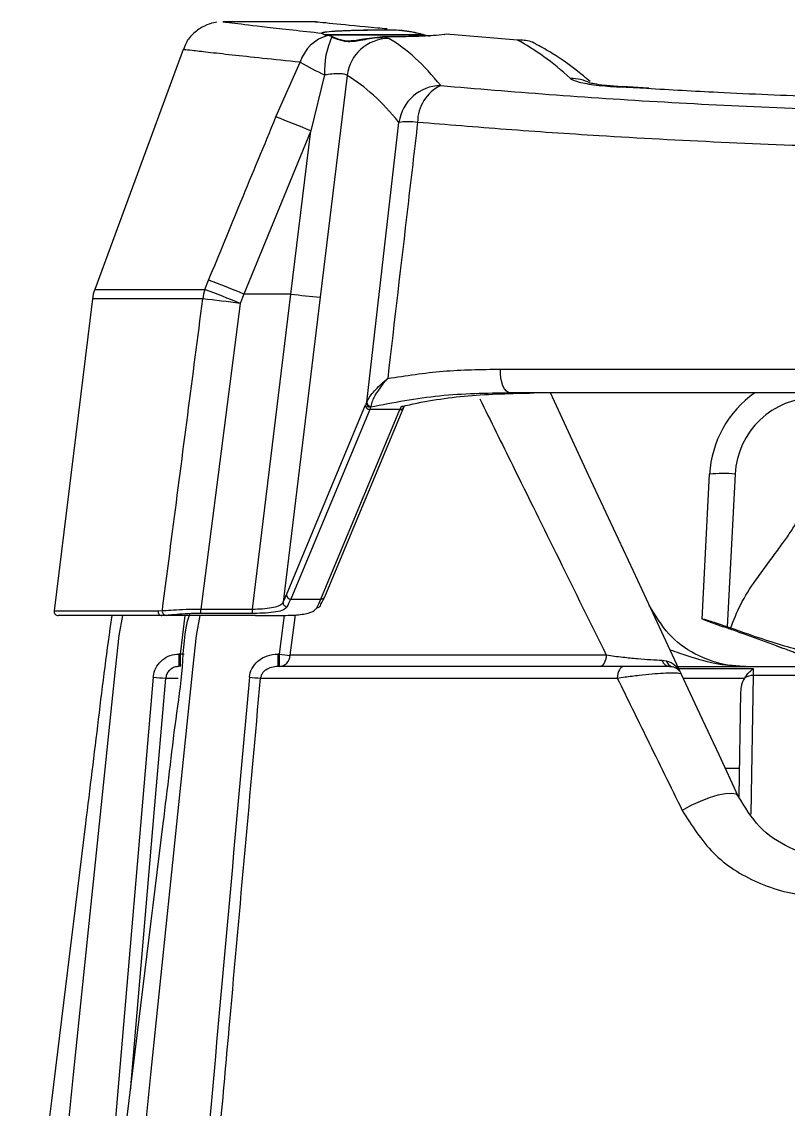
# Model space of a CAD drawing. Extents: x 16.5 to 113.1, y 4.4 to 84.5.
# Drawn here: x 51.481 to 53.288, y 78.238 to 80.802 of the extents above; entities that cross this region are included whole.
import ezdxf

# ---------------------------------------------------------------- set-up
doc = ezdxf.new("R2010")
doc.units = 0
doc.header["$MEASUREMENT"] = 0
doc.layers.add('OBJECT', color=7, linetype='CONTINUOUS')

msp = doc.modelspace()

# ---------------------------------------------------------------- linework, layer by layer
at = {"layer": 'OBJECT'}
for p, q in [((52.1751, 80.8021), (51.9552, 80.8021)), ((52.1927, 80.7721), (52.1872, 80.7754)), ((52.1927, 80.7721), (52.1928, 80.7721)), ((52.2027, 80.77), (52.1928, 80.7721)), ((52.1933, 80.7721), (52.1932, 80.7721)), ((52.1946, 80.7712), (52.4264, 80.7712)), ((52.4265, 80.7711), (52.1952, 80.7711)), ((52.2121, 80.7672), (52.2027, 80.77)), ((52.4264, 80.7712), (52.4265, 80.7711)), ((52.4274, 80.7721), (52.4272, 80.7721)), ((52.4274, 80.7721), (52.4275, 80.772)), ((52.4275, 80.772), (52.4424, 80.7682)), ((52.4777, 80.7721), (52.4775, 80.7721)), ((52.4776, 80.7721), (52.4775, 80.7721)), ((52.4776, 80.7721), (52.4779, 80.7722)), ((52.4779, 80.7722), (52.4777, 80.7721)), ((52.4813, 80.7727), (52.4779, 80.7722)), ((52.6498, 80.7591), (52.4813, 80.7727)), ((52.4878, 80.7721), (52.4813, 80.7727)), ((51.861, 80.737), (51.6528, 80.171)), ((52.0802, 80.5777), (52.1372, 80.7068)), ((52.1947, 80.6768), (52.162, 80.5449)), ((52.2477, 80.6753), (52.1842, 80.1528)), ((52.8903, 80.6481), (52.8967, 80.6487)), ((52.9541, 80.6445), (52.8903, 80.6481)), ((52.9593, 80.6455), (52.8967, 80.649)), ((52.9574, 80.6456), (52.8971, 80.6492)), ((52.2942, 79.9056), (52.3701, 80.5648)), ((52.162, 80.5449), (52.0046, 80.1601)), ((52.1152, 80.1601), (52.162, 80.5449)), ((51.6528, 80.171), (51.9124, 80.171)), ((51.9124, 80.171), (51.9214, 80.1929)), ((51.6474, 80.1487), (51.5571, 79.4134)), ((51.9077, 80.1487), (51.6474, 80.1487)), ((52.0046, 80.1601), (51.9957, 80.1382)), ((52.1152, 80.1601), (52.0046, 80.1601)), ((52.0249, 79.4173), (52.1152, 80.1601)), ((52.1842, 80.1528), (52.0968, 79.4337)), ((51.9957, 80.1382), (51.9028, 79.4173)), ((52.6097, 79.9832), (55.3108, 79.9832)), ((55.2875, 79.9271), (52.6329, 79.9271)), ((52.1051, 79.4515), (52.2913, 79.8987)), ((52.3011, 79.8882), (52.115, 79.4411)), ((52.186, 79.4411), (52.3722, 79.8882)), ((52.1952, 79.4465), (52.3814, 79.8936)), ((52.2935, 79.9038), (52.2942, 79.9056)), ((52.3722, 79.8882), (52.3011, 79.8882)), ((52.3036, 79.8954), (52.3033, 79.8933)), ((53.0847, 79.394), (53.1026, 79.7352)), ((53.1625, 79.7358), (53.1437, 79.3758)), ((52.115, 79.4411), (52.186, 79.4411)), ((51.5571, 79.4134), (51.8022, 79.4134)), ((51.8111, 79.4021), (51.567, 79.4021)), ((51.8022, 79.4134), (51.8123, 79.4138)), ((51.8211, 79.4026), (51.8111, 79.4021)), ((52.032, 79.4021), (51.8111, 79.4021)), ((51.865, 79.4021), (51.854, 79.3116)), ((51.9028, 79.4072), (51.9028, 79.4173)), ((51.9028, 79.4173), (52.0249, 79.4173)), ((52.0249, 79.4072), (51.9028, 79.4072)), ((52.0249, 79.4072), (52.0249, 79.4173)), ((52.0998, 79.4028), (52.0878, 79.3116)), ((53.0884, 79.3927), (53.0885, 79.394)), ((53.0884, 79.3927), (53.1344, 79.376)), ((53.1521, 79.3728), (53.1437, 79.3758)), ((53.2601, 79.3309), (53.1822, 79.3591)), ((53.26, 79.3309), (53.2769, 79.3247)), ((51.854, 79.3116), (51.8514, 79.3116)), ((51.8514, 79.3116), (51.8514, 79.2821)), ((51.854, 79.3116), (51.854, 79.2821)), ((52.0878, 79.3116), (52.085, 79.3116)), ((52.085, 79.2821), (52.085, 79.3116)), ((52.0878, 79.3116), (52.0878, 79.2821)), ((52.859, 79.3085), (52.1139, 79.3085)), ((52.8997, 79.2821), (52.085, 79.2821)), ((53.0008, 79.2951), (52.9909, 79.2963)), ((53.0076, 79.2821), (53.0144, 79.2816)), ((53.0277, 79.2821), (53.6847, 79.2821)), ((53.2061, 79.2766), (53.0303, 79.2766)), ((51.7909, 79.2569), (51.6559, 77.6821)), ((51.8203, 79.2548), (51.8499, 79.2548)), ((52.0438, 79.2548), (52.8849, 79.2548)), ((53.0407, 79.2544), (53.1846, 79.2544)), ((53.1846, 79.2544), (53.1855, 79.2557)), ((53.2002, 78.9338), (53.2059, 79.2607)), ((53.6847, 79.2607), (53.2059, 79.2607)), ((53.1756, 79.2214), (53.1713, 78.975)), ((53.1725, 79.0421), (53.1396, 79.0421))]:
    msp.add_line(p, q, dxfattribs=at)
at = {"layer": 'OBJECT', "flags": 128}
for points in [[(52.6329, 79.9271), (52.628, 79.9283), (52.6233, 79.9316), (52.619, 79.9369), (52.6154, 79.944), (52.6125, 79.9526), (52.6106, 79.9623), (52.6096, 79.9727), (52.6097, 79.9832)], [(53.0358, 79.2648), (52.9228, 79.5071), (52.8172, 79.7336), (52.727, 79.9271)], [(52.382, 79.8962), (52.3817, 79.8945), (52.3814, 79.8936)], [(51.7182, 79.4021), (51.7095, 79.3553), (51.7012, 79.275), (51.6679, 78.9568), (51.6513, 78.7977), (51.6348, 78.6386), (51.6022, 78.3204), (51.5807, 78.1081)], [(51.9006, 79.4021), (51.892, 79.3553), (51.8836, 79.275), (51.8503, 78.9568), (51.8338, 78.7977), (51.8173, 78.6386), (51.7847, 78.3204), (51.7632, 78.1081)], [(52.1139, 79.3085), (52.1216, 79.368), (52.1263, 79.4039)], [(53.0884, 79.3927), (53.0864, 79.3934), (53.0851, 79.3939), (53.0847, 79.394)], [(51.8638, 79.3105), (51.8591, 79.311), (51.854, 79.3116)], [(52.859, 79.3085), (52.8584, 79.3032), (52.8573, 79.2982), (52.8558, 79.2936), (52.8538, 79.2897), (52.8516, 79.2865), (52.849, 79.2841), (52.8463, 79.2826), (52.8435, 79.2821)], [(52.8997, 79.2821), (52.897, 79.2816), (52.8943, 79.2801), (52.8919, 79.2776), (52.8897, 79.2743), (52.8878, 79.2701), (52.8864, 79.2654), (52.8854, 79.2602), (52.8849, 79.2548)], [(53.2059, 79.2607), (53.206, 79.267), (53.206, 79.2724), (53.2061, 79.2766)], [(51.7369, 78.2816), (51.7931, 78.9373), (51.8203, 79.2548)], [(53.1702, 78.9765), (53.1247, 79.0743), (53.0798, 79.1704), (53.0358, 79.2648)], [(53.1702, 78.9765), (53.1649, 78.9811), (53.1547, 78.9831), (53.1402, 78.9822), (53.1222, 78.9787), (53.1018, 78.9725), (53.0801, 78.9642), (53.0584, 78.9541), (53.0379, 78.9429)]]:
    msp.add_lwpolyline(points, dxfattribs=at)
at = {"layer": 'OBJECT'}
for centre, radius, start, end in [((52.2279, 80.6782), 0.0952, 105.3473, 162.539), ((52.1872, 80.7744), 0.001, 30.3932, 89.9246), ((52.193, 80.7712), 0.000917, 70.1028, 99.2479), ((52.1929, 80.7712), 0.000962, 70.0636, 88.9844), ((52.3927, 80.6856), 0.1982, 155.6675, 182.5325), ((52.3473, 80.6625), 0.1004, 90.6217, 172.6577), ((52.4273, 80.7712), 0.000935, 95.1366, 182.0443), ((52.4274, 80.7712), 0.000928, 94.947, 181.4479), ((52.5267, 81.3847), 0.7818, 240.114, 244.8721), ((52.7765, 80.5704), 0.0978, 63.2033, 91.0309), ((52.4701, 80.5508), 0.101, 90.8671, 171.9952), ((52.5096, 80.5655), 0.0955, 115.41, 180.3894), ((50.8432, 77.3742), 3.434, 67.4163, 68.8862), ((52.392, 80.3889), 0.1773, 82.8778, 97.1222), ((51.7466, 80.1365), 0.1, 159.8, 173), ((52.0176, 80.1367), 0.1106, 161.9541, 173.8105), ((50.7444, 77.0813), 3.3031, 67.7375, 69.2902), ((50.7507, 77.0995), 3.3076, 67.7218, 69.2712), ((51.5749, 76.9646), 3.2014, 82.4457, 84.0333), ((52.2872, 81.4541), 1.3053, 262.4276, 265.4718), ((53.3523, 79.7221), 0.25, 124.9152, 177), ((53.3523, 79.7258), 0.19, 90, 177), ((52.3015, 79.8984), 0.0102, 178.7699, 267.9065), ((52.3037, 79.9035), 0.0102, 178.1894, 267.9337), ((52.3044, 79.9055), 0.0102, 179.3435, 265.2499), ((52.373, 79.8974), 0.00921, 264.783, 335.6628), ((53.1347, 79.4892), 0.2481, 83.565, 97.4347), ((52.1153, 79.4513), 0.0102, 178.7665, 267.9098), ((52.107, 79.4331), 0.0102, 176.6226, 268.0973), ((52.1769, 79.4297), 0.00933, 266.5372, 354.4859), ((52.1868, 79.4503), 0.00921, 264.7774, 335.663), ((51.567, 79.4121), 0.01, 173, 270), ((51.8118, 79.4118), 0.00967, 170.6545, 266.279), ((51.822, 79.4124), 0.00985, 171.8413, 264.8764), ((52.2188, 80.2908), 0.9879, 262.3807, 263.9022), ((52.0861, 79.3099), 0.0278, 273.4855, 357.167), ((53.0099, 79.3017), 0.0197, 195.8847, 263.3447), ((53.0194, 79.3002), 0.0193, 195.2977, 255.0695), ((53.0086, 79.2521), 0.03, 25, 78.8348), ((51.8493, 79.8701), 0.616, 264.5641, 267.3089), ((52.1077, 80.2274), 0.9748, 264.6873, 266.2414), ((53.2048, 79.2207), 0.0401, 88.4231, 118.9191)]:
    msp.add_arc(centre, radius, start, end, dxfattribs=at)
for centre, major_axis, ratio, start_param, end_param in [((50.0713, 63.4251), (2.1689, 17.375), 0.120232, 6.166548, 6.230996), ((54.6326, 63.4251), (-2.1689, 17.375), 0.120232, 6.143924, 6.197792), ((49.9728, 63.4373), (2.1692, 17.275), 0.120906, 6.166722, 6.23117), ((52.2573, 79.4284), (0.064, 0.5099), 0.120906, 0.385369, 0.412418), ((52.2672, 79.4271), (0.0641, 0.4999), 0.123247, 0.385982, 0.413031), ((52.3382, 79.4271), (0.0641, 0.4999), 0.123247, 0.377133, 0.413031), ((52.1377, 79.9034), (0.0615, 0.4899), 0.120906, 3.445752, 3.554011), ((52.1476, 79.9021), (0.0615, 0.4999), 0.118561, 3.445151, 3.55341), ((52.2186, 79.9021), (0.0615, 0.4999), 0.118561, 3.426946, 3.55341), ((52.2285, 79.9009), (0.0615, 0.4899), 0.120906, 3.427547, 3.554011), ((53.2056, 79.2209), (0.0008, 0.0477), 0.62936, 0.801932, 1.57041)]:
    msp.add_ellipse(centre, major_axis=major_axis, ratio=ratio, start_param=start_param, end_param=end_param, dxfattribs=at)
for points, knots in [([(51.941, 80.8008), (51.9386, 80.8005), (51.9287, 80.7994), (51.9089, 80.7921), (51.886, 80.7763), (51.8688, 80.7565), (51.8641, 80.7417), (51.8624, 80.7365)], [0, 0, 0, 0, 0.070425, 0.292427, 0.570963, 0.847138, 1, 1, 1, 1]), ([(51.9548, 80.8021), (51.9549, 80.8021), (51.9561, 80.802), (51.9586, 80.8017), (51.9611, 80.8014), (51.9879, 80.7981), (52.0504, 80.7906), (52.1413, 80.7805), (52.1872, 80.7754)], [0, 0, 0, 0, 0.010095, 0.094011, 0.176827, 0.354266, 0.673199, 1, 1, 1, 1]), ([(52.342, 80.7852), (52.3344, 80.7859), (52.2838, 80.7906), (52.2169, 80.7972), (52.1693, 80.8021), (52.1738, 80.8017), (52.1752, 80.8015)], [0, 0, 0, 0, 0.066123, 0.44187, 0.828577, 1, 1, 1, 1]), ([(52.1872, 80.7754), (52.1889, 80.7763), (52.1921, 80.7782), (52.218, 80.7805), (52.2564, 80.7822), (52.3042, 80.7831), (52.3418, 80.7832), (52.3615, 80.7831), (52.3645, 80.7831)], [0, 0, 0, 0, 0.193241, 0.386488, 0.579566, 0.772391, 0.965024, 1, 1, 1, 1]), ([(52.3644, 80.7821), (52.3475, 80.7821), (52.3137, 80.7822), (52.2651, 80.7814), (52.2248, 80.7799), (52.1974, 80.7777), (52.1886, 80.7757), (52.1883, 80.7746), (52.1882, 80.7744)], [0, 0, 0, 0, 0.192566, 0.385131, 0.577738, 0.770507, 0.963513, 1, 1, 1, 1]), ([(52.3312, 80.7664), (52.3143, 80.7644), (52.2853, 80.761), (52.2487, 80.7543), (52.226, 80.7612), (52.2156, 80.7657), (52.2121, 80.7672)], [0, 0, 0, 0, 0.35693, 0.612991, 0.87017, 1, 1, 1, 1]), ([(52.213, 80.7663), (52.2233, 80.7618), (52.2415, 80.7537), (52.2811, 80.758), (52.3106, 80.7651), (52.3284, 80.7654), (52.3313, 80.7654)], [0, 0, 0, 0, 0.350739, 0.62487, 0.939555, 1, 1, 1, 1]), ([(52.4776, 80.7721), (52.4695, 80.7712), (52.4533, 80.7694), (52.4119, 80.7674), (52.3693, 80.7665), (52.3417, 80.7664), (52.3312, 80.7664)], [0, 0, 0, 0, 0.276323, 0.552659, 0.828641, 1, 1, 1, 1]), ([(52.3312, 80.7664), (52.3313, 80.7664), (52.3391, 80.7653), (52.3427, 80.7641), (52.3462, 80.7629)], [0, 0, 0, 0, 0.008014, 1, 1, 1, 1]), ([(52.4264, 80.7712), (52.4123, 80.7752), (52.393, 80.7806), (52.3705, 80.7818), (52.3644, 80.7821)], [0, 0, 0, 0, 0.728743, 1, 1, 1, 1]), ([(52.3645, 80.7831), (52.3812, 80.7813), (52.4037, 80.7789), (52.4224, 80.7735), (52.4274, 80.7721)], [0, 0, 0, 0, 0.7368912, 1, 1, 1, 1]), ([(52.6955, 80.7476), (52.6945, 80.7484), (52.6847, 80.7557), (52.6683, 80.7584), (52.6537, 80.7592), (52.6499, 80.7591), (52.6498, 80.7591)], [0, 0, 0, 0, 0.079323, 0.761322, 0.99073, 1, 1, 1, 1]), ([(52.1372, 80.7068), (52.1066, 80.7099), (52.0456, 80.7162), (51.9737, 80.7239), (51.9174, 80.7302), (51.8813, 80.7343), (51.8629, 80.7365), (51.8626, 80.7365), (51.8625, 80.7365)], [0, 0, 0, 0, 0.1775137, 0.3550286, 0.5387832, 0.7225382, 0.8847998, 1, 1, 1, 1]), ([(52.821, 80.661), (52.8157, 80.6655), (52.7863, 80.691), (52.7448, 80.7206), (52.7078, 80.7414), (52.6958, 80.748)], [0, 0, 0, 0, 0.127583, 0.719096, 1, 1, 1, 1]), ([(52.2477, 80.6753), (52.2463, 80.6764), (52.2434, 80.6786), (52.2302, 80.6796), (52.2134, 80.679), (52.2005, 80.6775), (52.1947, 80.6768)], [0, 0, 0, 0, 0.26233, 0.524835, 0.78459, 1, 1, 1, 1]), ([(52.7747, 80.6682), (52.7801, 80.6654), (52.7908, 80.6598), (52.8326, 80.6526), (52.8713, 80.6495), (52.8903, 80.6481)], [0, 0, 0, 0, 0.3369483, 0.673845, 1, 1, 1, 1]), ([(52.8966, 80.6488), (52.895, 80.6489), (52.8795, 80.6497), (52.8553, 80.652), (52.8313, 80.6552), (52.8186, 80.658), (52.8183, 80.6581), (52.8182, 80.6581)], [0, 0, 0, 0, 0.038175, 0.366099, 0.647639, 0.876229, 1, 1, 1, 1]), ([(52.4686, 80.6518), (52.5526, 80.6446), (52.721, 80.6303), (52.9938, 80.6124), (53.2775, 80.5982), (53.5706, 80.5888), (53.8686, 80.5845), (54.1668, 80.5854), (54.4609, 80.5918), (54.7477, 80.6029), (55.0091, 80.6175), (55.245, 80.634), (55.3829, 80.6459), (55.4519, 80.6518)], [0, 0, 0, 0, 0.0941084, 0.1885081, 0.2826058, 0.3767764, 0.4712531, 0.5654204, 0.6584643, 0.7518055, 0.8448573, 0.9224279, 1, 1, 1, 1]), ([(54.9774, 80.6451), (54.9304, 80.6424), (54.8189, 80.6359), (54.6337, 80.6277), (54.4244, 80.6207), (54.2115, 80.6163), (53.9989, 80.6146), (53.786, 80.6154), (53.5722, 80.6189), (53.3493, 80.6253), (53.1416, 80.6337), (53.0098, 80.6413), (52.9541, 80.6445)], [0, 0, 0, 0, 0.073735, 0.174905, 0.279004, 0.383102, 0.484278, 0.585454, 0.689583, 0.793713, 0.912817, 1, 1, 1, 1]), ([(51.9214, 80.1929), (51.9467, 80.2546), (51.9993, 80.383), (52.0526, 80.5111), (52.0802, 80.5777)], [0, 0, 0, 0, 0.480478, 1, 1, 1, 1]), ([(52.414, 80.5648), (52.4063, 80.4988), (52.3828, 80.2976), (52.3594, 80.0964), (52.3436, 79.9613)], [0, 0, 0, 0, 0.328344, 1, 1, 1, 1]), ([(55.5064, 80.5648), (55.4186, 80.5577), (55.2427, 80.5434), (54.9578, 80.5255), (54.6616, 80.5113), (54.3557, 80.502), (54.0449, 80.4979), (53.7341, 80.499), (53.4274, 80.5056), (53.1284, 80.517), (52.8595, 80.5316), (52.6206, 80.5478), (52.4829, 80.5592), (52.414, 80.5648)], [0, 0, 0, 0, 0.0947289, 0.1897538, 0.2844742, 0.3792526, 0.4743386, 0.5691143, 0.6628629, 0.7569108, 0.8506657, 0.9253324, 1, 1, 1, 1]), ([(51.8123, 79.4138), (51.8203, 79.476), (51.852, 79.721), (51.8839, 79.9659), (51.9077, 80.1487)], [0, 0, 0, 0, 0.254031, 1, 1, 1, 1]), ([(52.3436, 79.9613), (52.3867, 79.9679), (52.4733, 79.9812), (52.5641, 79.9825), (52.6097, 79.9832)], [0, 0, 0, 0, 0.497922, 1, 1, 1, 1]), ([(52.2942, 79.9056), (52.2966, 79.9101), (52.3026, 79.9213), (52.3205, 79.9412), (52.3361, 79.9552), (52.3426, 79.9604), (52.3435, 79.9612), (52.3436, 79.9613)], [0, 0, 0, 0, 0.291273, 0.731775, 0.961022, 0.99599, 1, 1, 1, 1]), ([(52.3436, 79.9613), (52.3435, 79.9612), (52.3427, 79.9603), (52.3403, 79.9577), (52.3323, 79.9486), (52.3192, 79.9314), (52.307, 79.9101), (52.3046, 79.8996), (52.3036, 79.8954)], [0, 0, 0, 0, 0.003813, 0.036465, 0.111777, 0.383706, 0.753032, 1, 1, 1, 1]), ([(52.6329, 79.9271), (52.5768, 79.9262), (52.4638, 79.9243), (52.357, 79.9037), (52.3033, 79.8933)], [0, 0, 0, 0, 0.497068, 1, 1, 1, 1]), ([(52.3751, 79.8949), (52.3786, 79.8957), (52.43, 79.9078), (52.5327, 79.9237), (52.6359, 79.926), (52.6879, 79.9271)], [0, 0, 0, 0, 0.03518, 0.514633, 1, 1, 1, 1]), ([(52.5605, 79.9134), (52.5864, 79.8611), (52.6476, 79.7372), (52.7471, 79.5356), (52.8217, 79.3842), (52.859, 79.3085)], [0, 0, 0, 0, 0.267535, 0.633326, 1, 1, 1, 1]), ([(53.1521, 79.3728), (53.1594, 79.3915), (53.1748, 79.4311), (53.2111, 79.4862), (53.2456, 79.5329), (53.2733, 79.5702), (53.2928, 79.5979), (53.3125, 79.6292), (53.3322, 79.6662), (53.3384, 79.6966), (53.3414, 79.7114)], [0, 0, 0, 0, 0.15382, 0.32546, 0.503781, 0.600006, 0.681858, 0.763121, 0.884544, 1, 1, 1, 1]), ([(52.0249, 79.4173), (52.033, 79.4176), (52.049, 79.4181), (52.0705, 79.4206), (52.0869, 79.4249), (52.0945, 79.4297), (52.0964, 79.433), (52.0968, 79.4337)], [0, 0, 0, 0, 0.231455, 0.462802, 0.696834, 0.935031, 1, 1, 1, 1]), ([(53.187, 79.2821), (53.175, 79.2827), (53.1334, 79.2845), (53.0704, 79.3067), (53.0039, 79.3537), (52.9748, 79.4025), (52.9604, 79.4265)], [0, 0, 0, 0, 0.130798, 0.454343, 0.731133, 1, 1, 1, 1]), ([(51.4808, 77.6821), (51.5312, 78.0921), (51.5866, 78.543), (51.6469, 79.0349), (51.6621, 79.1579), (51.6766, 79.2804), (51.688, 79.3617), (51.6937, 79.4021)], [0, 0, 0, 0, 0.71491, 0.786401, 0.857892, 0.929384, 1, 1, 1, 1]), ([(51.6633, 77.6821), (51.7133, 78.0922), (51.7683, 78.5432), (51.8296, 79.0349), (51.8437, 79.1581), (51.8625, 79.2801), (51.8632, 79.3653), (51.8769, 79.4052), (51.8772, 79.4061)], [0, 0, 0, 0, 0.713222, 0.784544, 0.855866, 0.927188, 0.998448, 1, 1, 1, 1]), ([(51.8123, 79.4138), (51.8184, 79.4142), (51.8305, 79.4151), (51.8596, 79.4169), (51.8849, 79.4175), (51.8996, 79.4173), (51.9028, 79.4173)], [0, 0, 0, 0, 0.302947, 0.605662, 0.913217, 1, 1, 1, 1]), ([(51.9028, 79.4072), (51.8926, 79.4071), (51.8723, 79.4068), (51.8452, 79.4048), (51.829, 79.4032), (51.8226, 79.4027), (51.8211, 79.4026)], [0, 0, 0, 0, 0.30101, 0.601823, 0.907076, 1, 1, 1, 1]), ([(52.1066, 79.4229), (52.1042, 79.4203), (52.0995, 79.4152), (52.081, 79.4105), (52.0567, 79.4079), (52.0367, 79.4073), (52.0262, 79.4072), (52.0249, 79.4072)], [0, 0, 0, 0, 0.247398, 0.49508, 0.735442, 0.967351, 1, 1, 1, 1]), ([(52.032, 79.4021), (52.0487, 79.4021), (52.0822, 79.4021), (52.1259, 79.403), (52.1586, 79.4072), (52.1723, 79.4142), (52.1757, 79.4195), (52.1763, 79.4204)], [0, 0, 0, 0, 0.235871, 0.471661, 0.709709, 0.951942, 1, 1, 1, 1]), ([(53.0885, 79.394), (53.0914, 79.3932), (53.0973, 79.3915), (53.1128, 79.3865), (53.129, 79.3811), (53.1396, 79.3773), (53.1437, 79.3758)], [0, 0, 0, 0, 0.272659, 0.546139, 0.8274, 1, 1, 1, 1]), ([(53.1822, 79.3591), (53.1755, 79.3615), (53.163, 79.3661), (53.1475, 79.3715), (53.1379, 79.3748), (53.1336, 79.3763), (53.1342, 79.376), (53.1344, 79.376)], [0, 0, 0, 0, 0.269503, 0.506964, 0.727957, 0.93863, 1, 1, 1, 1]), ([(53.3686, 79.3121), (53.3571, 79.3131), (53.334, 79.315), (53.2807, 79.3294), (53.2192, 79.3491), (53.1745, 79.3649), (53.1521, 79.3728)], [0, 0, 0, 0, 0.249468, 0.499319, 0.749167, 1, 1, 1, 1]), ([(53.3097, 79.3121), (53.3095, 79.3122), (53.309, 79.3124), (53.3039, 79.3144), (53.2939, 79.3183), (53.2801, 79.3235), (53.2681, 79.3279), (53.2613, 79.3304), (53.2601, 79.3309)], [0, 0, 0, 0, 0.124599, 0.319204, 0.5187, 0.729034, 0.951523, 1, 1, 1, 1]), ([(51.7909, 79.2569), (51.7912, 79.2593), (51.7923, 79.2684), (51.7986, 79.2835), (51.8123, 79.299), (51.8307, 79.3096), (51.8445, 79.3109), (51.8514, 79.3116)], [0, 0, 0, 0, 0.081788, 0.307581, 0.536949, 0.768514, 1, 1, 1, 1]), ([(52.0175, 79.2569), (52.0175, 79.257), (52.0181, 79.2639), (52.0224, 79.2783), (52.0373, 79.2965), (52.0594, 79.3092), (52.0765, 79.3108), (52.085, 79.3116)], [0, 0, 0, 0, 0.005177, 0.217909, 0.46291, 0.731848, 1, 1, 1, 1]), ([(52.9909, 79.2963), (52.9822, 79.2967), (52.9646, 79.2973), (52.9315, 79.3), (52.8948, 79.3037), (52.8717, 79.3068), (52.859, 79.3085)], [0, 0, 0, 0, 0.220289, 0.445216, 0.694221, 1, 1, 1, 1]), ([(53.187, 79.2821), (53.1868, 79.2821), (53.1858, 79.2821), (53.1813, 79.2822), (53.1543, 79.2828), (53.103, 79.2897), (53.0526, 79.3063), (53.0174, 79.3183), (53.0097, 79.3209)], [0, 0, 0, 0, 0.002733, 0.016789, 0.074371, 0.454752, 0.880625, 1, 1, 1, 1]), ([(51.8514, 79.2821), (51.8479, 79.2818), (51.8408, 79.2812), (51.8313, 79.2759), (51.8243, 79.2682), (51.8211, 79.2605), (51.8205, 79.256), (51.8203, 79.2548)], [0, 0, 0, 0, 0.2364169, 0.4700983, 0.6980882, 0.9199211, 1, 1, 1, 1]), ([(52.085, 79.2821), (52.0798, 79.2818), (52.0697, 79.281), (52.0574, 79.2754), (52.0504, 79.2692), (52.0465, 79.2637), (52.0445, 79.2593), (52.044, 79.2558), (52.0438, 79.2548)], [0, 0, 0, 0, 0.295538, 0.575717, 0.740309, 0.809194, 0.945638, 1, 1, 1, 1]), ([(53.0076, 79.2821), (53.0069, 79.2821), (53.0046, 79.2821), (52.9959, 79.2821), (52.9799, 79.2821), (52.96, 79.2821), (52.9371, 79.2821), (52.9163, 79.2821), (52.9042, 79.2821), (52.8997, 79.2821)], [0, 0, 0, 0, 0.072611, 0.232464, 0.384311, 0.536497, 0.701328, 0.887553, 1, 1, 1, 1]), ([(53.0311, 79.2712), (53.0282, 79.2758), (53.0212, 79.2872), (53.0084, 79.2922), (53.0008, 79.2951)], [0, 0, 0, 0, 0.412645, 1, 1, 1, 1]), ([(53.1855, 79.2557), (53.1879, 79.2592), (53.1926, 79.266), (53.1997, 79.2727), (53.2042, 79.2757), (53.206, 79.2766), (53.2061, 79.2766)], [0, 0, 0, 0, 0.378294, 0.740606, 0.99227, 1, 1, 1, 1]), ([(52.0175, 79.2569), (51.9845, 78.8899), (51.9374, 78.365), (51.8905, 77.8401), (51.8764, 77.6821)], [0, 0, 0, 0, 0.699038, 1, 1, 1, 1]), ([(51.9446, 78.1466), (51.9464, 78.1665), (51.9553, 78.2661), (51.9883, 78.6355), (52.0196, 78.985), (52.0438, 79.2548)], [0, 0, 0, 0, 0.0539192, 0.2695963, 1, 1, 1, 1]), ([(52.8849, 79.2548), (52.891, 79.2557), (52.9071, 79.2582), (52.9355, 79.2617), (52.9666, 79.2649), (52.994, 79.2668), (53.0163, 79.2676), (53.0319, 79.267), (53.0345, 79.2656), (53.0358, 79.2648)], [0, 0, 0, 0, 0.099425, 0.265865, 0.416098, 0.557611, 0.700775, 0.851618, 1, 1, 1, 1]), ([(52.8849, 79.2548), (52.9083, 79.2072), (52.959, 79.1038), (53.0102, 78.9993), (53.0379, 78.9429)], [0, 0, 0, 0, 0.460735, 1, 1, 1, 1]), ([(53.3968, 78.8321), (53.3907, 78.8323), (53.3536, 78.8332), (53.2896, 78.8511), (53.2162, 78.9001), (53.1855, 78.9511), (53.1702, 78.9765)], [0, 0, 0, 0, 0.063317, 0.382239, 0.692331, 1, 1, 1, 1]), ([(53.0379, 78.9429), (53.0603, 78.9074), (53.1055, 78.8358), (53.2143, 78.7669), (53.3077, 78.7422), (53.3613, 78.7411), (53.3703, 78.7409)], [0, 0, 0, 0, 0.304165, 0.612213, 0.935018, 1, 1, 1, 1])]:
    msp.add_open_spline(points, degree=3, knots=knots, dxfattribs=at)

doc.saveas('drawing.dxf')
